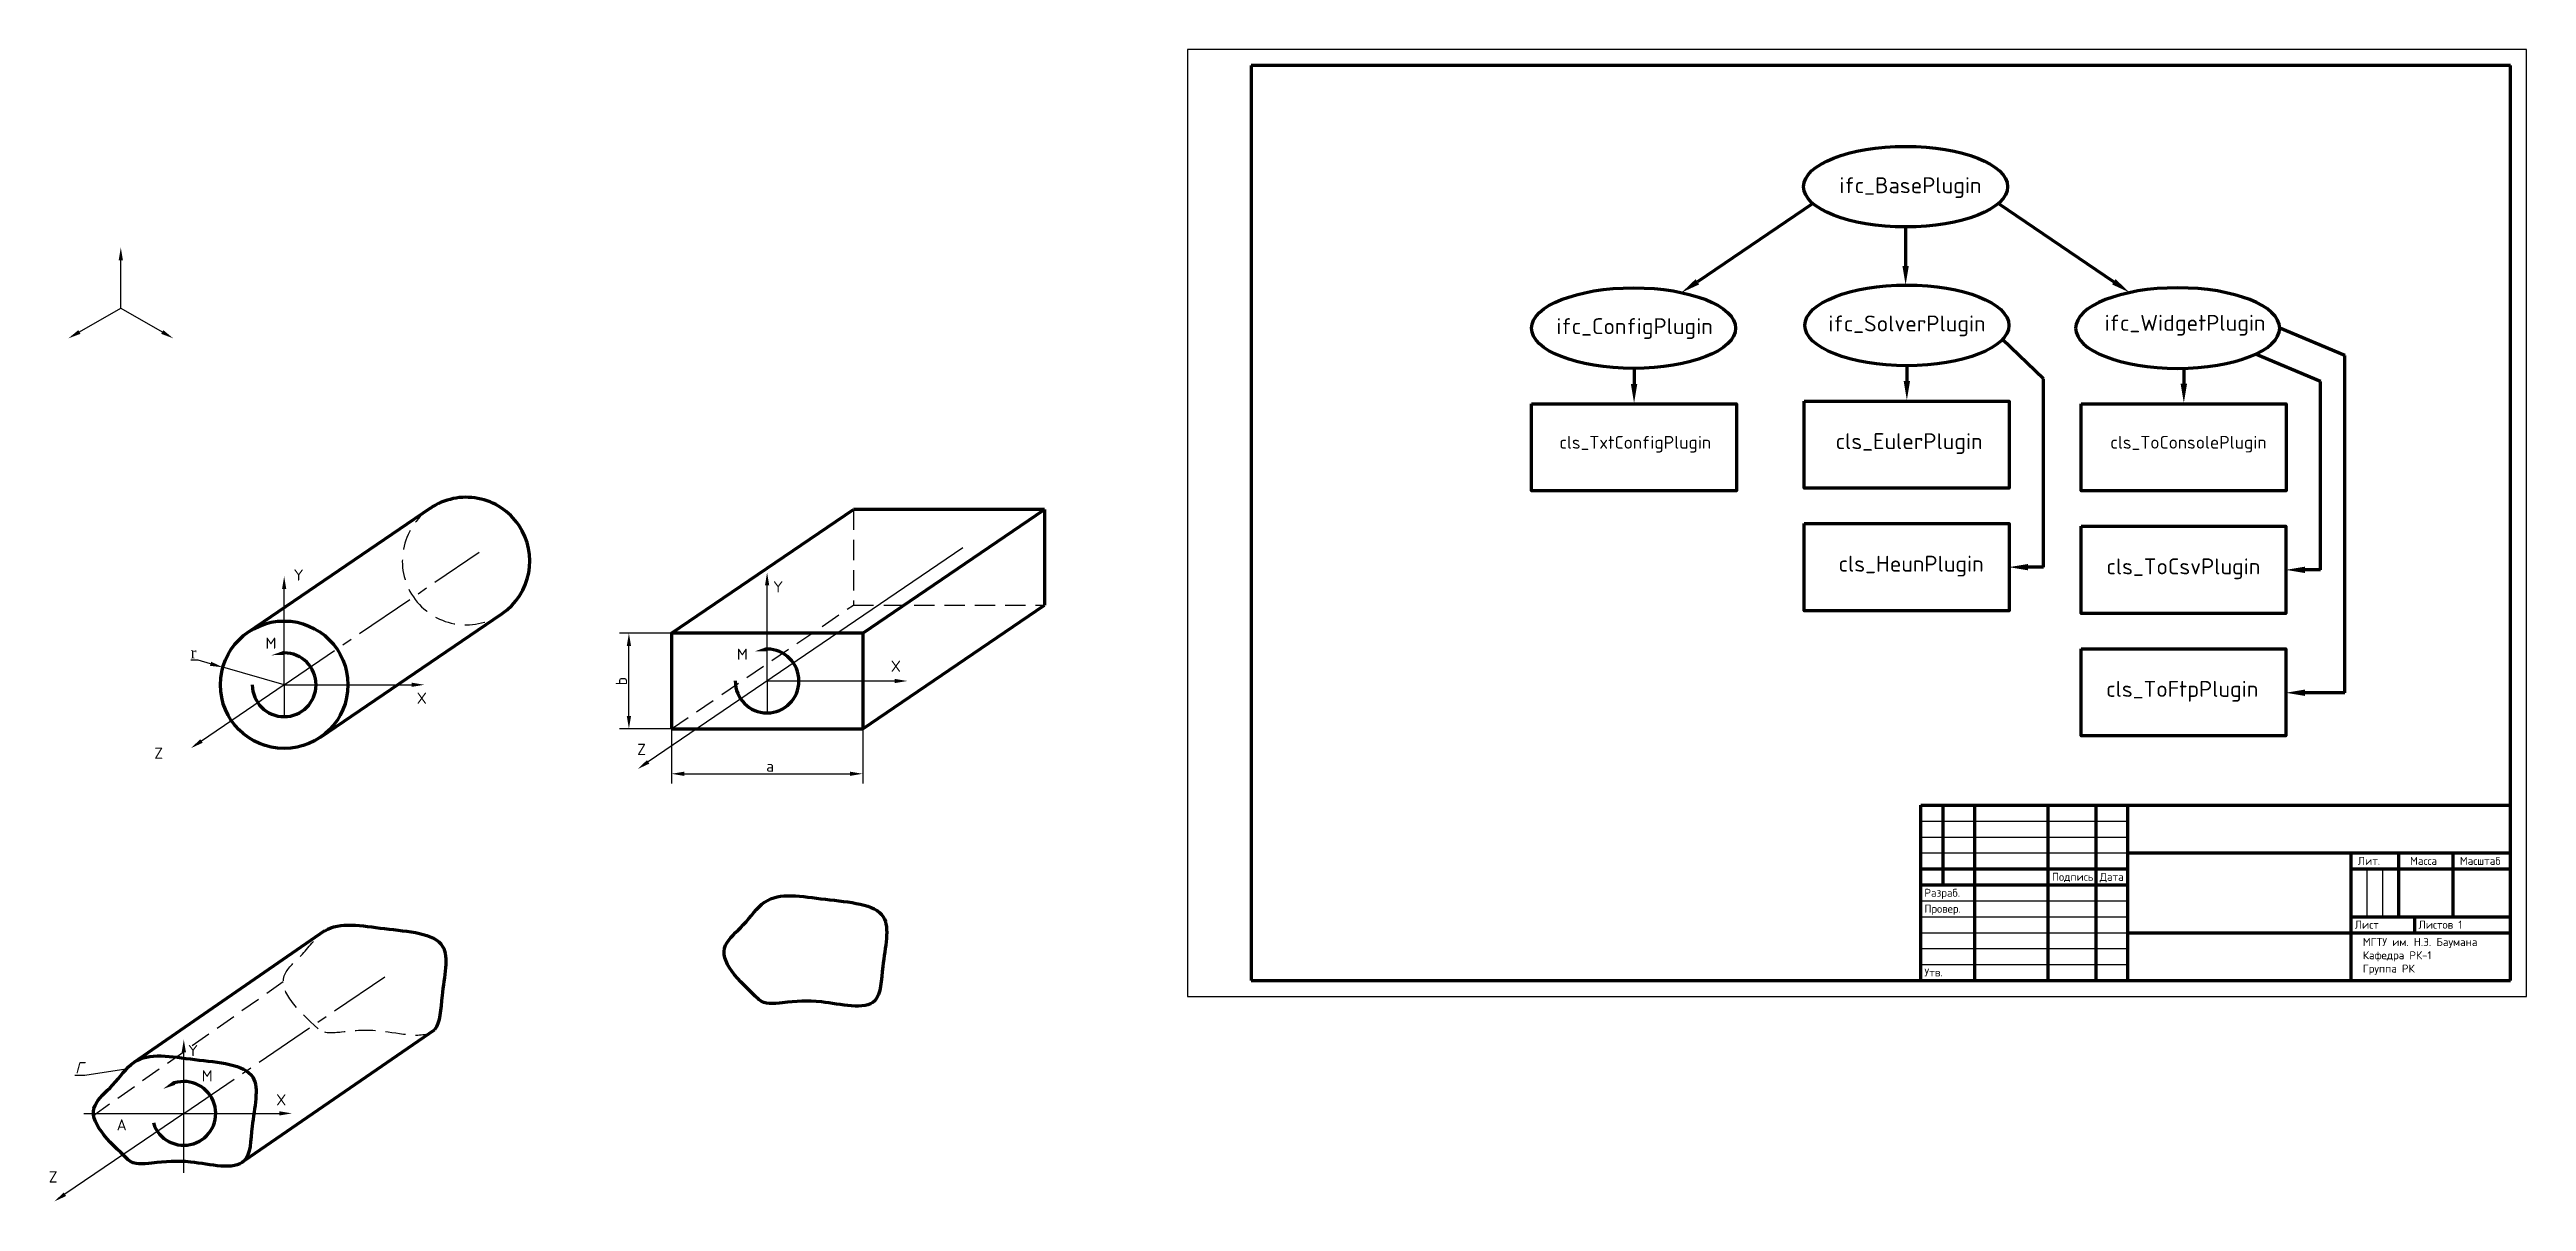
# Model space of a CAD drawing. Header units: millimetres. Extents: x -357 to 420, y -64 to 297.
import ezdxf
from ezdxf import colors
from ezdxf.entities.mleader import LeaderData, LeaderLine
from ezdxf.math import Vec2, Vec3

# ---------------------------------------------------------------- set-up
doc = ezdxf.new("R2010")
doc.units = ezdxf.units.MM
doc.linetypes.add('невидимая', pattern=[9.525, 6.35, -3.175])
doc.linetypes.add('осевая2', pattern=[28.575, 19.05, -3.175, 3.175, -3.175])
for name, color, linetype, lineweight in [('Контурные', 5, 'Continuous', 70), ('Осевые', 1, 'осевая2', 25), ('Размеры', 76, 'Continuous', 25), ('Текст', 14, 'Continuous', 35), ('Тонкие', 152, 'Continuous', 25), ('Формат', 7, 'Continuous', 25), ('Штриховые', 150, 'невидимая', 25)]:
    doc.layers.add(name, color=color, linetype=linetype, lineweight=lineweight)
doc.styles.get("Standard").update_dxf_attribs({"font": 'isocpeur.ttf', "oblique": 15})
doc.styles.add('ГОСТ', font='isocpeur.ttf')
doc.dimstyles.new('ЕСКД', dxfattribs={"dimtxt": 3.5, "dimasz": 4, "dimexe": 3, "dimexo": 0, "dimtad": 1, "dimdec": 1, "dimtxsty": 'ГОСТ', "dimcen": 2.5, "dimadec": 0, "dimazin": 0, "dimtfac": 1, "dimtdec": 1, "dimtmove": 0, "dimatfit": 3, "dimfxl": 1, "dimarcsym": 0})
doc.dimstyles.new('ЕСКД$4', dxfattribs={"dimtxt": 3.5, "dimasz": 4, "dimexe": 3, "dimexo": 0, "dimtad": 1, "dimtoh": 1, "dimdec": 1, "dimtxsty": 'ГОСТ', "dimcen": 2.5, "dimadec": 0, "dimazin": 0, "dimtfac": 1, "dimtdec": 1, "dimtmove": 0, "dimatfit": 0, "dimfxl": 1, "dimarcsym": 0})

# ---------------------------------------------------------------- blocks, each defined once
blk = doc.blocks.new('*D7')
at = {"layer": 'Defpoints', "color": 0, "transparency": 16777216}
for p in [(-302.57, 103.24), (-283.34, 97.76)]:
    blk.add_point(p, dxfattribs=at)
at = {"layer": 'Размеры', "color": 0, "lineweight": -2, "transparency": 16777216}
for p, q in [((-310.27, 105.43), (-312.61, 105.43)), ((-306.42, 104.34), (-310.27, 105.43)), ((-283.34, 97.76), (-302.57, 103.24))]:
    blk.add_line(p, q, dxfattribs=at)
at = {"layer": 'Размеры', "color": 0, "transparency": 16777216}
blk.add_solid([(-306.24, 104.98), (-306.6, 103.7), (-302.57, 103.24)], dxfattribs=at)
at = {"layer": 'Размеры', "color": 0, "transparency": 16777216, "insert": (-311.75, 107.81), "char_height": 3.5, "attachment_point": 5, "style": 'ГОСТ'}
blk.add_mtext('{\\fTimes New Roman|b0|i0|c0|p18;r}', dxfattribs=at)
blk = doc.blocks.new('*D8')
at = {"layer": 'Defpoints', "color": 0, "transparency": 16777216}
for p in [(-175.2, 113.95), (-161.86, 113.95), (-161.86, 83.95)]:
    blk.add_point(p, dxfattribs=at)
at = {"layer": 'Размеры', "color": 0, "lineweight": -2, "transparency": 16777216}
for p, q in [((-161.86, 113.95), (-178.2, 113.95)), ((-175.2, 87.95), (-175.2, 109.95)), ((-161.86, 83.95), (-178.2, 83.95))]:
    blk.add_line(p, q, dxfattribs=at)
at = {"layer": 'Размеры', "color": 0, "transparency": 16777216}
for points in [[(-175.86, 109.95), (-174.53, 109.95), (-175.2, 113.95)], [(-175.86, 87.95), (-174.53, 87.95), (-175.2, 83.95)]]:
    blk.add_solid(points, dxfattribs=at)
at = {"layer": 'Размеры', "color": 0, "transparency": 16777216, "insert": (-177.57, 98.87), "char_height": 3.5, "attachment_point": 5, "rotation": 90, "style": 'ГОСТ'}
blk.add_mtext('b', dxfattribs=at)
blk = doc.blocks.new('*D9')
at = {"layer": 'Defpoints', "color": 0, "transparency": 16777216}
for p in [(-161.86, 83.95), (-101.86, 83.95), (-101.86, 69.84)]:
    blk.add_point(p, dxfattribs=at)
at = {"layer": 'Размеры', "color": 0, "lineweight": -2, "transparency": 16777216}
for p, q in [((-161.86, 83.95), (-161.86, 66.84)), ((-101.86, 83.95), (-101.86, 66.84)), ((-157.86, 69.84), (-105.86, 69.84))]:
    blk.add_line(p, q, dxfattribs=at)
at = {"layer": 'Размеры', "color": 0, "transparency": 16777216}
for points in [[(-157.86, 70.5), (-157.86, 69.17), (-161.86, 69.84)], [(-105.86, 70.5), (-105.86, 69.17), (-101.86, 69.84)]]:
    blk.add_solid(points, dxfattribs=at)
at = {"layer": 'Размеры', "color": 0, "transparency": 16777216, "insert": (-130.91, 72.21), "char_height": 3.5, "attachment_point": 5, "style": 'ГОСТ'}
blk.add_mtext('a', dxfattribs=at)

msp = doc.modelspace()

# ---------------------------------------------------------------- linework, layer by layer
at = {"layer": 'Контурные'}
for p, q in [((415, 292), (20, 292)), ((20, 292), (20, 5)), ((415, 5), (415, 292)), ((196.13, 248.76), (159.95, 224.15)), ((254.39, 248.76), (290.57, 224.15)), ((225.26, 241.34), (225.26, 229.13)), ((268.53, 193.73), (255.61, 206.03)), ((363, 201.02), (342.59, 209.57)), ((140.09, 196.97), (140.09, 192.12)), ((225.65, 197.84), (225.65, 192.99)), ((312.53, 196.99), (312.53, 192.15)), ((355.41, 192.89), (335, 201.44)), ((363, 95.25), (363, 201.02)), ((268.53, 134.64), (268.53, 193.73)), ((355.41, 133.8), (355.41, 192.89)), ((-294.59, 114.29), (-237.53, 153.1)), ((-161.86, 113.95), (-104.8, 152.75)), ((-44.8, 152.75), (-104.8, 152.75)), ((-101.86, 113.95), (-44.8, 152.75)), ((-44.8, 152.75), (-44.8, 122.75)), ((268.53, 134.64), (263.69, 134.64)), ((355.41, 133.8), (350.56, 133.8)), ((-272.09, 81.22), (-215.04, 120.03)), ((-101.86, 83.95), (-44.8, 122.75)), ((-101.86, 113.95), (-161.86, 113.95)), ((-161.86, 113.95), (-161.86, 83.95)), ((-101.86, 113.95), (-101.86, 83.95)), ((363, 95.25), (350.52, 95.25)), ((-161.86, 83.95), (-101.86, 83.95)), ((230, 60), (415, 60)), ((230, 5), (230, 60)), ((237, 35), (237, 60)), ((247, 5), (247, 60)), ((270, 5), (270, 60)), ((285, 5), (285, 60)), ((295, 5), (295, 60)), ((230, 40), (295, 40)), ((295, 45), (415, 45)), ((365, 5), (365, 45)), ((365, 40), (415, 40)), ((380, 25), (380, 45)), ((397, 25), (397, 45)), ((230, 35), (295, 35)), ((365, 25), (415, 25)), ((385, 20), (385, 25)), ((-330.41, -20.66), (-270.63, 20.67)), ((295, 20), (415, 20)), ((20, 5), (415, 5)), ((-295.75, -51.46), (-236.23, -10.42))]:
    msp.add_line(p, q, dxfattribs=at)
for points in [[(193.49, 186.73), (257.73, 186.73), (257.73, 159.41), (193.49, 159.41)], [(107.93, 185.87), (172.17, 185.87), (172.17, 158.54), (107.93, 158.54)], [(280.36, 185.89), (344.6, 185.89), (344.6, 158.56), (280.36, 158.56)], [(193.45, 148.3), (257.69, 148.3), (257.69, 120.98), (193.45, 120.98)], [(280.32, 147.46), (344.56, 147.46), (344.56, 120.13), (280.32, 120.13)], [(280.28, 109.03), (344.52, 109.03), (344.52, 81.71), (280.28, 81.71)]]:
    msp.add_lwpolyline(points, close=True, dxfattribs=at)
msp.add_circle((-283.34, 97.76), 20, dxfattribs=at)
for centre, radius, start, end in [((-226.28, 136.56), 20, 34.22105, 124.22105), ((-226.28, 136.56), 20, 304.22105, 34.22105), ((-131.86, 98.95), 10, 180, 90), ((-283.34, 97.76), 10, 180, 90), ((-314.81, -36.68), 10, 197.50625, 107.50625)]:
    msp.add_arc(centre, radius, start, end, dxfattribs=at)
for centre in [(225.26, 253.99), (139.93, 209.62), (225.65, 210.49)]:
    msp.add_ellipse(centre, major_axis=(32, 0), ratio=0.395285, dxfattribs=at)
at = {"layer": 'Контурные', "extrusion": (0, 0, -1)}
msp.add_ellipse((310.59, 209.62), major_axis=(-32, 0), ratio=0.395285, dxfattribs=at)
at = {"layer": 'Контурные'}
for points in [[(-134.43, -0.99), (-144.86, 16.1), (-139.34, 22.47), (-132.63, 29.58), (-113.56, 30.48), (-95.38, 24.91), (-95.56, 9.44), (-98.08, -1.35), (-114.82, -1.71), (-127.09, -2.01), (-134.43, -0.99), (-134.79, -0.63)], [(-332.23, -51.24), (-342.67, -34.16), (-337.14, -27.79), (-330.44, -20.67), (-311.36, -19.78), (-293.19, -25.35), (-293.37, -40.81), (-295.89, -51.6), (-312.62, -51.96), (-324.9, -52.27), (-332.23, -51.24), (-332.59, -50.88)]]:
    msp.add_spline(points, degree=3, dxfattribs=at)
msp.add_open_spline([(-270.56, 20.61), (-265.84, 23.56), (-252.33, 20.79), (-229.6, 19.6), (-234.27, 2.11), (-234.32, -8.3), (-236.23, -10.42)], degree=3, knots=[38.677098, 38.677098, 38.677098, 38.677098, 57.324628, 76.333407, 91.798224, 102.672252, 102.672252, 102.672252, 102.672252], dxfattribs=at)
for points in [[(226.26, 229.13), (224.26, 229.13), (225.26, 223.13)], [(160.52, 223.33), (159.39, 224.98), (154.99, 220.78)], [(290, 223.33), (291.13, 224.98), (295.53, 220.78)], [(141.09, 192.12), (139.09, 192.12), (140.09, 186.12)], [(226.65, 192.99), (224.65, 192.99), (225.65, 186.99)], [(313.53, 192.15), (311.53, 192.15), (312.53, 186.15)], [(263.69, 133.64), (263.69, 135.64), (257.69, 134.64)], [(350.56, 132.8), (350.56, 134.8), (344.56, 133.8)], [(-131.71, 108.3), (-131.96, 109.61), (-135.77, 108.22)], [(-283.2, 107.11), (-283.44, 108.42), (-287.25, 107.03)], [(350.52, 94.25), (350.52, 96.25), (344.52, 95.25)], [(-317.49, -27.72), (-318.12, -26.54), (-321.33, -29.01)]]:
    msp.add_solid(points, dxfattribs=at)
at = {"layer": 'Осевые'}
for p, q in [((-283.34, 97.76), (-222.16, 139.37)), ((-314.81, -36.68), (-250.3, 7.21))]:
    msp.add_line(p, q, dxfattribs=at)
at = {"layer": 'Тонкие'}
for p, q in [((-334.57, 215.91), (-334.57, 230.91)), ((-347.56, 208.41), (-334.57, 215.91)), ((-334.57, 215.91), (-321.58, 208.41)), ((-70.44, 140.72), (-169.16, 73.57)), ((-283.34, 97.76), (-283.34, 127.76)), ((-131.86, 98.95), (-131.86, 128.95)), ((-283.34, 97.76), (-309.28, 80.12)), ((-283.34, 97.76), (-243.34, 97.76)), ((-283.34, 97.76), (-283.34, 88.13)), ((-131.86, 98.95), (-91.86, 98.95)), ((-131.86, 98.95), (-131.86, 89.32)), ((230, 55), (295, 55)), ((230, 50), (295, 50)), ((230, 45), (295, 45)), ((370, 25), (370, 40)), ((375, 25), (375, 40)), ((230, 30), (295, 30)), ((230, 25), (295, 25)), ((230, 20), (295, 20)), ((230, 15), (295, 15)), ((230, 10), (295, 10)), ((-314.81, -55.37), (-314.81, -17.51)), ((-314.81, -36.68), (-352.12, -62.05)), ((-346.15, -36.68), (-284.85, -36.68))]:
    msp.add_line(p, q, dxfattribs=at)
for points in [[(-333.91, 230.91), (-335.24, 230.91), (-334.57, 234.91)], [(-347.9, 208.99), (-347.23, 207.83), (-351.03, 206.41)], [(-321.25, 208.99), (-321.91, 207.83), (-318.12, 206.41)], [(-132.52, 128.95), (-131.19, 128.95), (-131.86, 132.95)], [(-284.01, 127.76), (-282.67, 127.76), (-283.34, 131.76)], [(-243.34, 98.42), (-243.34, 97.09), (-239.34, 97.76)], [(-91.86, 99.61), (-91.86, 98.28), (-87.86, 98.95)], [(-308.9, 79.56), (-309.65, 80.67), (-312.59, 77.87)], [(-168.79, 73.02), (-169.54, 74.12), (-172.47, 71.32)], [(-315.48, -17.51), (-314.14, -17.51), (-314.81, -13.51)], [(-284.85, -36.01), (-284.85, -37.34), (-280.85, -36.68)], [(-351.74, -62.6), (-352.49, -61.5), (-355.43, -64.3)]]:
    msp.add_solid(points, dxfattribs=at)
at = {"layer": 'Формат'}
for p, q in [((420, 297), (0, 297)), ((0, 297), (0, 0)), ((420, 0), (420, 297)), ((0, 0), (420, 0))]:
    msp.add_line(p, q, dxfattribs=at)
at = {"layer": 'Штриховые'}
for p, q in [((-104.8, 152.75), (-104.8, 122.75)), ((-161.86, 83.95), (-104.8, 122.75)), ((-104.8, 122.75), (-44.8, 122.75)), ((-283.6, 4.58), (-343.07, -37.31))]:
    msp.add_line(p, q, dxfattribs=at)
for start, end in [(124.22105, 214.22105), (214.22105, 304.22105)]:
    msp.add_arc((-226.28, 136.56), 20, start, end, dxfattribs=at)
for points, knots in [([(-272.69, -10.18), (-279.04, -4.19), (-288.08, 4.32), (-276.8, 13.37), (-273.23, 18.86), (-270.67, 20.54), (-270.56, 20.61)], [0, 0, 0, 0, 20.017702, 28.452176, 38.230661, 38.677098, 38.677098, 38.677098, 38.677098]), ([(-236.23, -10.42), (-236.27, -10.46), (-239.31, -13.7), (-252.69, -9.99), (-263.14, -10.92), (-271.09, -11.86), (-272.93, -9.94), (-273.05, -9.82)], [102.672252, 102.672252, 102.672252, 102.672252, 102.877087, 119.614623, 131.892111, 139.302222, 139.810976, 139.810976, 139.810976, 139.810976])]:
    msp.add_open_spline(points, degree=3, knots=knots, dxfattribs=at)

# ---------------------------------------------------------------- texts
at = {"layer": 'Размеры', "insert": (-334.3, -40.28), "char_height": 3.5, "attachment_point": 5, "style": 'ГОСТ'}
msp.add_mtext('A', dxfattribs=at)
at = {"layer": 'Текст', "attachment_point": 1, "style": 'ГОСТ'}
for s, width, insert, char_height in [('ifc_BasePlugin', 44.9927, (204.47, 256.94), 5), ('ifc_ConfigPlugin', 44.9927, (115.7, 212.73), 5), ('ifc_SolverPlugin', 44.9927, (201.04, 213.58), 5), ('ifc_WidgetPlugin', 44.9927, (287.67, 213.78), 5), ('cls_TxtConfigPlugin', 44.9927, (116.64, 175.8), 4), ('cls_EulerPlugin', 44.9927, (203.31, 176.66), 5), ('cls_ToConsolePlugin', 44.9927, (289.46, 175.82), 4), ('cls_HeunPlugin', 44.9927, (204.23, 138.23), 5), ('cls_ToCsvPlugin', 44.9927, (288.24, 137.39), 5), ('cls_ToFtpPlugin', 44.9927, (288.17, 98.96), 5), ('Лит.', 14.57, (367.1, 43.76), 2.5), ('Масса', 14.57, (383.48, 43.76), 2.5), ('Масштаб', 14.57, (399.1, 43.76), 2.5), ('Разраб.', 14.57, (231.15, 33.76), 2.5), ('Подпись', 14.57, (271.15, 38.76), 2.5), ('Дата', 14.57, (286.15, 38.76), 2.5), ('Провер.', 14.57, (231.15, 28.76), 2.5), ('Лист', 14.57, (366.15, 23.76), 2.5), ('Листов 1', 16.1327, (386.15, 23.76), 2.5), ('МГТУ им. Н.Э. Баумана\\PКафедра РК-1\\PГруппа РК', 43.2398, (368.67, 18.33), 2.5), ('Утв.', 14.57, (231.15, 8.76), 2.5)]:
    msp.add_mtext_dynamic_manual_height_columns(s, width=width, gutter_width=12.5, heights=[0], dxfattribs=dict(at, insert=insert, char_height=char_height))
at = {"layer": 'Текст', "char_height": 3.5, "attachment_point": 5, "style": 'ГОСТ'}
for s, insert in [('Y', (-278.8, 132.18)), ('Y', (-128.4, 128.47)), ('M', (-287.49, 110.79)), ('M', (-139.62, 107.33)), ('X', (-91.47, 103.57)), ('X', (-240.17, 93.54)), ('Z', (-322.7, 76.31)), ('Z', (-171.22, 77.5)), ('Y', (-311.92, -16.97)), ('M', (-307.5, -24.88)), ('X', (-284.25, -32.43)), ('Z', (-355.8, -56.61))]:
    msp.add_mtext(s, dxfattribs=dict(at, insert=insert))

# ---------------------------------------------------------------- dimensions: what is measured, and where the dimension line sits
at = {"layer": 'Размеры'}
dim = msp.add_radius_dim(center=(-283.34, 97.76), mpoint=(-302.57, 103.24), text='{\\fTimes New Roman|b0|i0|c0|p18;r}', dimstyle='ЕСКД$4', dxfattribs=at)
dim.commit()
dim.dimension.update_dxf_attribs({"geometry": '*D7', "text_midpoint": (-311.75, 105.43), "dimtype": 164})
dim = msp.add_linear_dim(base=(-175.2, 113.95), p1=(-161.86, 83.95), p2=(-161.86, 113.95), angle=90, text='b', dimstyle='ЕСКД', dxfattribs=at)
dim.commit()
dim.dimension.update_dxf_attribs({"geometry": '*D8', "text_midpoint": (-175.2, 98.87), "dimtype": 161})
dim = msp.add_linear_dim(base=(-101.86, 69.84), p1=(-161.86, 83.95), p2=(-101.86, 83.95), text='a', dimstyle='ЕСКД', dxfattribs=at)
dim.commit()
dim.dimension.update_dxf_attribs({"geometry": '*D9', "text_midpoint": (-130.91, 69.84), "dimtype": 160})

# ---------------------------------------------------------------- leaders
ml = msp.add_multileader_mtext('Standard', dxfattribs=at)
ml.set_content('Г', color=256)
ml.set_leader_properties()
ml.build(insert=Vec2(0, 0))
ml.multileader.update_dxf_attribs({"text_right_attachment_type": 6, "dogleg_length": 0.36, "arrow_head_size": 0.18})
ctx = ml.context
ctx.base_point, ctx.char_height, ctx.arrow_head_size, ctx.landing_gap_size, ctx.plane_origin = Vec3(-349.07, -22.36), 3.5, 0.18, 0.09, Vec3(-337.57, -28.23)
ctx.right_attachment, ctx.text_align_type = 6, 2
notes = []
notes.append((ctx, [(0, (1, 1, 0), (-345.84, -24.81), (-1, 0), 0.36, [(0, [(-332.79, -22.76)], 0, [])])]))
ctx.mtext.insert, ctx.mtext.alignment, ctx.mtext.flow_direction = Vec3(-346.29, -20.61), 3, 5
for ctx, leaders in notes:
    for number, flags, end, landing, length, lines in leaders:
        leader = LeaderData()
        leader.index, (leader.has_last_leader_line, leader.has_dogleg_vector, leader.attachment_direction) = number, flags
        leader.last_leader_point, leader.dogleg_vector, leader.dogleg_length = Vec3(end), Vec3(landing), length
        for number, points, colour, breaks in lines:
            line = LeaderLine()
            line.index, line.vertices, line.color, line.breaks = number, Vec3.list(points), colors.encode_raw_color(colour), breaks
            leader.lines.append(line)
        ctx.leaders.append(leader)

doc.saveas('drawing.dxf')
